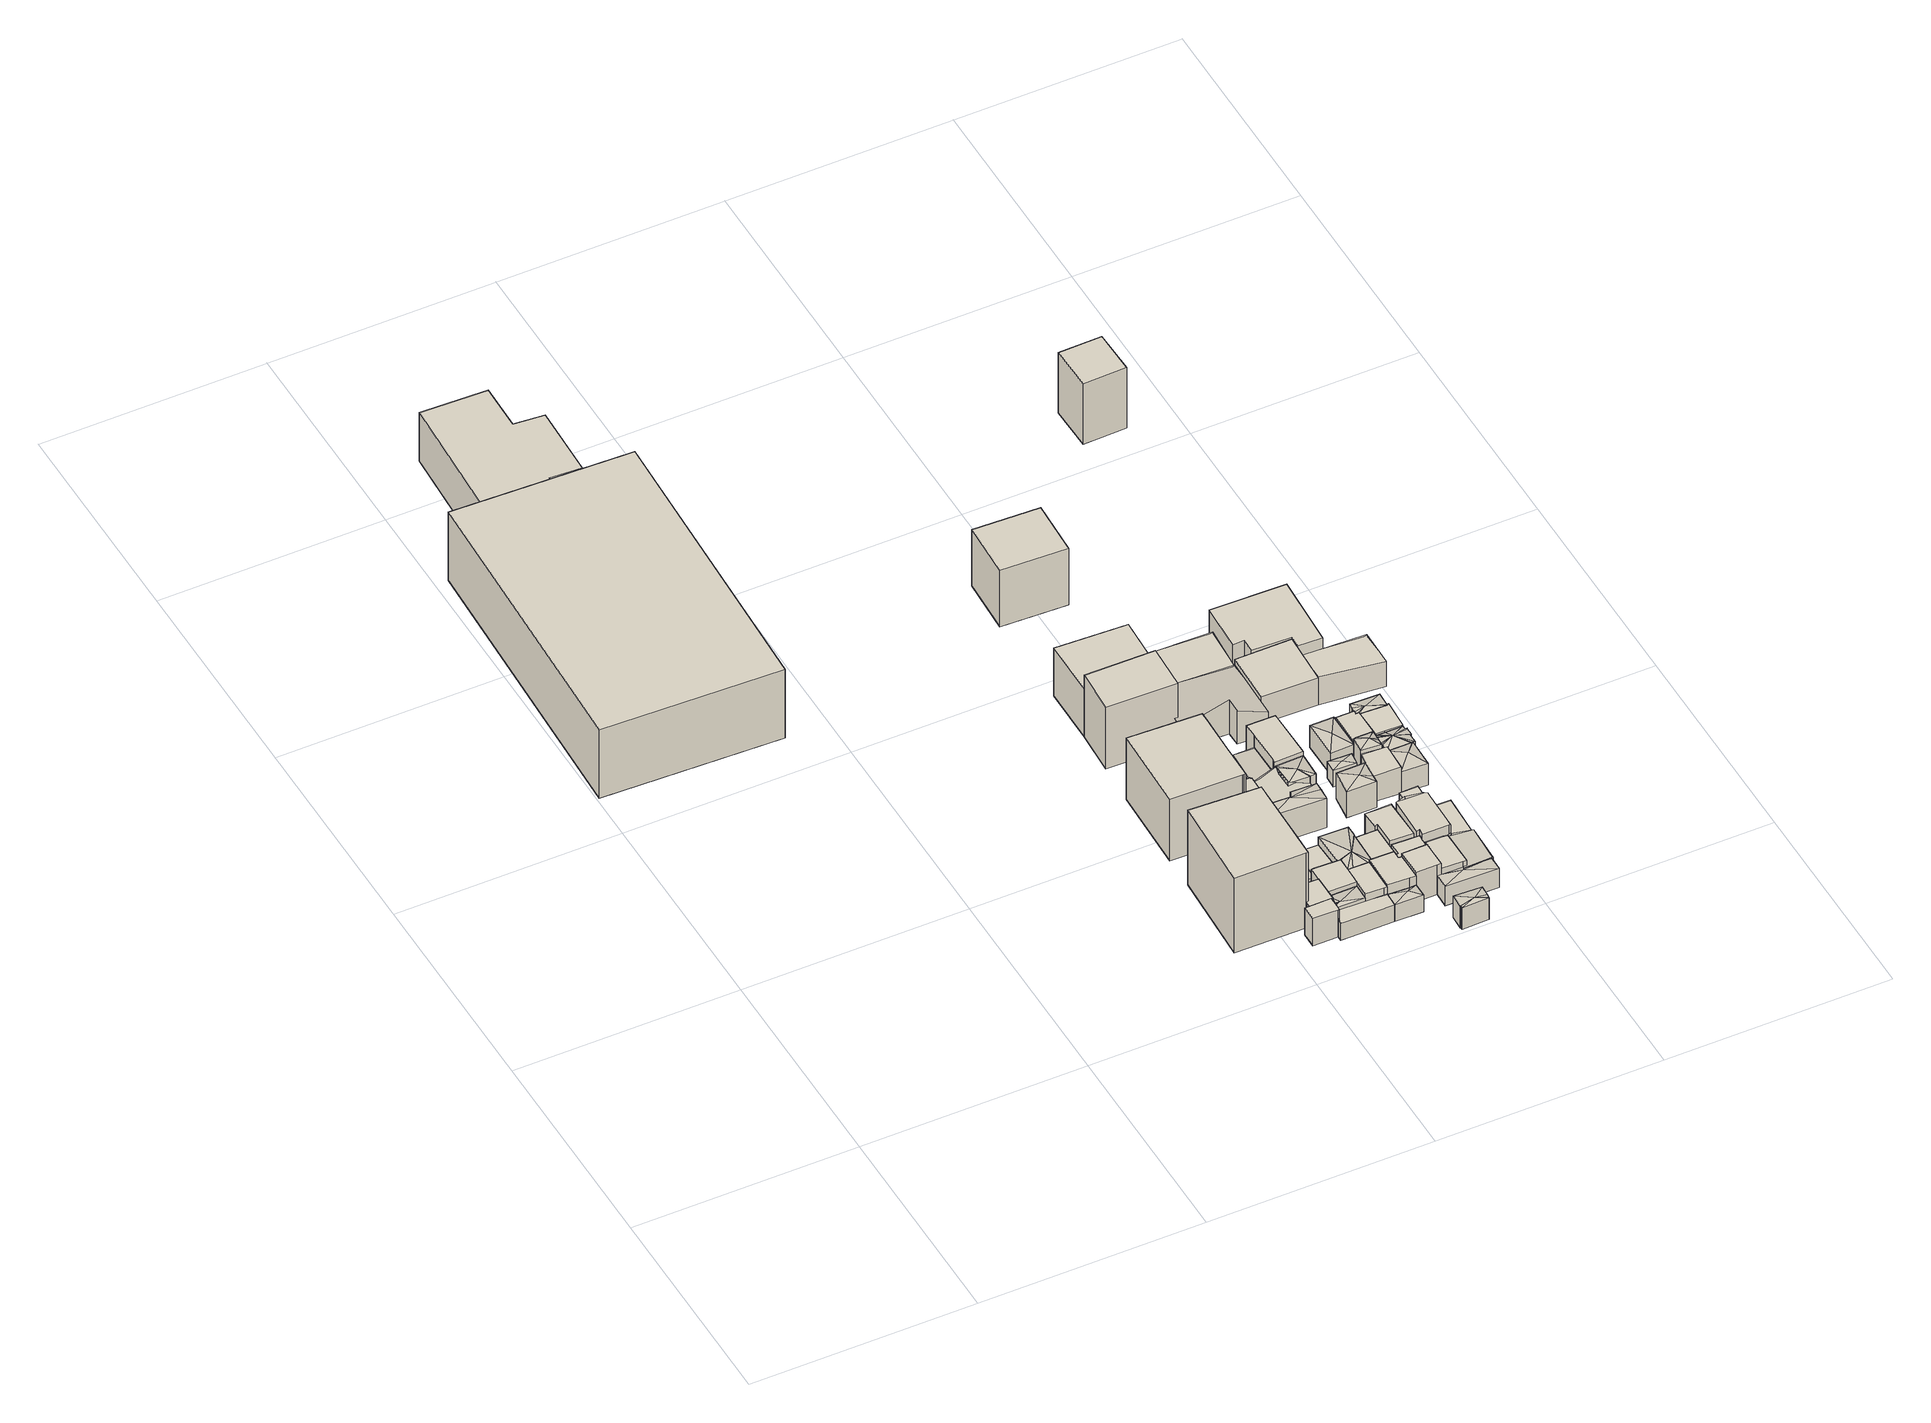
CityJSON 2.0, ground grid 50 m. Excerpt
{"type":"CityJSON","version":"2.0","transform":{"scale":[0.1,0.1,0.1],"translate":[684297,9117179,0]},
"CityObjects":{
"building1":{"type":"Building","attributes":{"Building Type":"Office Building","Roof Shape":"flat","Roof Material":"Asbestos Sheet","Roof Material Code":"4","Roof Direction":"west","Building Height":18.19,"Roof Slope":12.2,"Footprint Area":2731.95,"Solar PV Capacity Low":368.37,"Solar PV Capacity High":483.83,"Solar Annual Energy Low":531178,"Solar Annual Energy High":700049,"Suitable PV Area":2199.22},"geometry":[{"type":"MultiSurface","lod":"2.2","boundaries":[[[0,1,2,3]],[[3,2,4,5]],[[2,1,6,4]],[[1,0,7,6]],[[0,3,5,7]],[[5,4,6,7]]]}]},
"building2":{"type":"Building","attributes":{"Building Type":"Office Building","Roof Shape":"flat","Roof Material":"Asbestos Sheet","Roof Material Code":"4","Roof Direction":"west","Building Height":12.85,"Roof Slope":10.5,"Footprint Area":601.26,"Solar PV Capacity Low":81.07,"Solar PV Capacity High":106.48,"Solar Annual Energy Low":116903,"Solar Annual Energy High":154069,"Suitable PV Area":484.01},"geometry":[{"type":"MultiSurface","lod":"2.2","boundaries":[[[8,9,10,11,12,13,14,15]],[[15,14,16,17]],[[14,13,18,16]],[[13,12,19,18]],[[12,11,20,19]],[[11,10,21,20]],[[10,9,22,21]],[[9,8,23,22]],[[8,15,17,23]],[[17,16,18,19,20,21,22,23]]]}]},
"building3":{"type":"Building","attributes":{"Building Type":"Office Building","Roof Shape":"flat","Roof Material":"Asbestos Sheet","Roof Material Code":"4","Roof Direction":"west","Building Height":19.89,"Roof Slope":7.6,"Footprint Area":333.41,"Solar PV Capacity Low":44.96,"Solar PV Capacity High":59.05,"Solar Annual Energy Low":64826,"Solar Annual Energy High":85435,"Suitable PV Area":268.4},"geometry":[{"type":"MultiSurface","lod":"2.2","boundaries":[[[24,25,26,27,28,29,30,31]],[[31,30,32,33]],[[30,29,34,32]],[[29,28,35,34]],[[28,27,36,35]],[[27,26,37,36]],[[26,25,38,37]],[[25,24,39,38]],[[24,31,33,39]],[[33,32,34,35,36,37,38,39]]]}]},
"building4":{"type":"Building","attributes":{"Building Type":"Residential","Roof Shape":"gable","Roof Material":"Concrete Glazed Tile","Roof Material Code":"1","Roof Direction":"west","Building Height":7.25,"Roof Slope":25.2,"Footprint Area":19.69,"Solar PV Capacity Low":2.47,"Solar PV Capacity High":3.24,"Solar Annual Energy Low":3555,"Solar Annual Energy High":4686,"Suitable PV Area":14.72},"geometry":[{"type":"MultiSurface","lod":"2.2","boundaries":[[[40,41,42,43,44,45,46,47]],[[47,48,49]],[[47,46,50,48]],[[46,45,51,50]],[[45,44,52,51]],[[44,43,53,52]],[[43,42,54,53]],[[42,41,55,54]],[[41,40,56,55]],[[40,47,49,56]],[[49,48,50,51,52,53,54,55,56]]]}]},
"building5":{"type":"Building","attributes":{"Building Type":"Residential","Roof Shape":"gable","Roof Material":"Concrete Glazed Tile","Roof Material Code":"1","Roof Direction":"west","Building Height":6.89,"Roof Slope":28.3,"Footprint Area":29.2,"Solar PV Capacity Low":3.66,"Solar PV Capacity High":4.8,"Solar Annual Energy Low":5271,"Solar Annual Energy High":6947,"Suitable PV Area":21.82},"geometry":[{"type":"MultiSurface","lod":"2.2","boundaries":[[[24,31,30,57,58,59,60]],[[60,59,61,62]],[[59,58,63,61]],[[58,57,64,63]],[[57,30,65,64]],[[30,31,66,65]],[[31,24,67,66]],[[24,60,62,67]],[[62,61,63,64,65,66,67]]]}]},
"building6":{"type":"Building","attributes":{"Building Type":"Office Building","Roof Shape":"flat","Roof Material":"Asbestos Sheet","Roof Material Code":"4","Roof Direction":"west","Building Height":16.36,"Roof Slope":10,"Footprint Area":313.19,"Solar PV Capacity Low":42.23,"Solar PV Capacity High":55.47,"Solar Annual Energy Low":60893,"Solar Annual Energy High":80252,"Suitable PV Area":252.11},"geometry":[{"type":"MultiSurface","lod":"2.2","boundaries":[[[68,69,70,71,72,73,74,75]],[[75,74,76,77]],[[74,73,78,76]],[[73,72,79,78]],[[72,71,80,79]],[[71,70,81,80]],[[70,69,82,81]],[[69,68,83,82]],[[68,75,77,83]],[[77,76,78,79,80,81,82,83]]]}]},
"building7":{"type":"Building","attributes":{"Building Type":"Residential","Roof Shape":"flat","Roof Material":"Concrete Glazed Tile","Roof Material Code":"1","Roof Direction":"west","Building Height":4.22,"Roof Slope":13.2,"Footprint Area":53.95,"Solar PV Capacity Low":6.75,"Solar PV Capacity High":8.87,"Solar Annual Energy Low":9740,"Solar Annual Energy High":12836,"Suitable PV Area":40.33},"geometry":[{"type":"MultiSurface","lod":"2.2","boundaries":[[[26,25,84,85,86,87,88]],[[88,87,89,90]],[[87,86,91,89]],[[86,85,92,91]],[[85,84,93,92]],[[84,25,94,93]],[[25,26,95,94]],[[26,88,90,95]],[[90,89,91,92,93,94,95]]]}]},
"building8":{"type":"Building","attributes":{"Building Type":"Residential","Roof Shape":"hip","Roof Material":"Concrete Glazed Tile","Roof Material Code":"1","Roof Direction":"west","Building Height":5.37,"Roof Slope":22.2,"Footprint Area":23.96,"Solar PV Capacity Low":3,"Solar PV Capacity High":3.94,"Solar Annual Energy Low":4326,"Solar Annual Energy High":5702,"Suitable PV Area":17.91},"geometry":[{"type":"MultiSurface","lod":"2.2","boundaries":[[[43,42,41,40,96,97,59,58,98]],[[98,58,99,100]],[[58,59,101,99]],[[59,97,102,101]],[[97,96,103,102]],[[96,40,104,103]],[[40,41,105,104]],[[41,42,106,105]],[[42,43,107,106]],[[43,98,100,107]],[[100,99,108]],[[99,101,108]],[[101,102,108]],[[102,103,108]],[[103,104,108]],[[104,105,108]],[[105,106,108]],[[106,107,108]],[[107,100,108]]]}]},
"building9":{"type":"Building","attributes":{"Building Type":"Residential","Roof Shape":"gable","Roof Material":"Concrete Glazed Tile","Roof Material Code":"1","Roof Direction":"west","Building Height":4.45,"Roof Slope":34.9,"Footprint Area":40.41,"Solar PV Capacity Low":5.06,"Solar PV Capacity High":6.65,"Solar Annual Energy Low":7297,"Solar Annual Energy High":9616,"Suitable PV Area":30.21},"geometry":[{"type":"MultiSurface","lod":"2.2","boundaries":[[[46,109,110,111,96,40,47]],[[47,40,112,113]],[[40,96,114,112]],[[96,111,115,114]],[[111,110,116,115]],[[110,109,117,116]],[[109,46,118,117]],[[46,47,113,118]],[[112,114,115,116,117,118,113]]]}]},
"building10":{"type":"Building","attributes":{"Building Type":"Residential","Roof Shape":"shed","Roof Material":"Concrete Glazed Tile","Roof Material Code":"1","Roof Direction":"west","Building Height":6.52,"Roof Slope":10.2,"Footprint Area":45.88,"Solar PV Capacity Low":5.74,"Solar PV Capacity High":7.54,"Solar Annual Energy Low":8283,"Solar Annual Energy High":10916,"Suitable PV Area":34.29},"geometry":[{"type":"MultiSurface","lod":"2.2","boundaries":[[[60,59,97,119,120,121,122,85,84]],[[84,85,123,124]],[[85,122,125,123]],[[122,121,126,125]],[[121,120,127,126]],[[120,119,128,127]],[[119,97,129,128]],[[97,59,130,129]],[[59,60,131,130]],[[60,84,124,131]],[[124,123,125,126,127,128,129,130,131]]]}]},
"building11":{"type":"Building","attributes":{"Building Type":"Residential","Roof Shape":"flat","Roof Material":"Concrete Glazed Tile","Roof Material Code":"1","Roof Direction":"west","Building Height":4.23,"Roof Slope":7.8,"Footprint Area":39.31,"Solar PV Capacity Low":4.92,"Solar PV Capacity High":6.46,"Solar Annual Energy Low":7096,"Solar Annual Energy High":9353,"Suitable PV Area":29.38},"geometry":[{"type":"MultiSurface","lod":"2.2","boundaries":[[[132,86,85,122]],[[122,85,92,133]],[[85,86,91,92]],[[86,132,134,91]],[[132,122,133,134]],[[133,92,91,134]]]}]},
"building12":{"type":"Building","attributes":{"Building Type":"Office Building","Roof Shape":"flat","Roof Material":"Asbestos Sheet","Roof Material Code":"4","Roof Direction":"west","Building Height":16.36,"Roof Slope":6.3,"Footprint Area":158,"Solar PV Capacity Low":21.3,"Solar PV Capacity High":27.98,"Solar Annual Energy Low":30721,"Solar Annual Energy High":40488,"Suitable PV Area":127.19},"geometry":[{"type":"MultiSurface","lod":"2.2","boundaries":[[[135,136,137,138]],[[138,137,139,140]],[[137,136,141,139]],[[136,135,142,141]],[[135,138,140,142]],[[140,139,141,142]]]}]},
"building13":{"type":"Building","attributes":{"Building Type":"Residential","Roof Shape":"shed","Roof Material":"Concrete Glazed Tile","Roof Material Code":"1","Roof Direction":"west","Building Height":6.43,"Roof Slope":11.6,"Footprint Area":52.4,"Solar PV Capacity Low":6.56,"Solar PV Capacity High":8.62,"Solar Annual Energy Low":9461,"Solar Annual Energy High":12468,"Suitable PV Area":39.17},"geometry":[{"type":"MultiSurface","lod":"2.2","boundaries":[[[143,144,145,146,68,75,74,73,147,148,149,150,151]],[[151,150,152,153]],[[150,149,154,152]],[[149,148,155,154]],[[148,147,156,155]],[[147,73,157,156]],[[73,74,158,157]],[[74,75,159,158]],[[75,68,160,159]],[[68,146,161,160]],[[146,145,162,161]],[[145,144,163,162]],[[144,143,164,163]],[[143,151,153,164]],[[153,152,154,155,156,157,158,159,160,161,162,163,164]]]}]},
"building14":{"type":"Building","attributes":{"Building Type":"Residential","Roof Shape":"flat","Roof Material":"Concrete Glazed Tile","Roof Material Code":"1","Roof Direction":"west","Building Height":6.48,"Roof Slope":6.3,"Footprint Area":36.47,"Solar PV Capacity Low":4.57,"Solar PV Capacity High":6,"Solar Annual Energy Low":6585,"Solar Annual Energy High":8678,"Suitable PV Area":27.26},"geometry":[{"type":"MultiSurface","lod":"2.2","boundaries":[[[96,165,111,166,167,119,97]],[[97,119,128,129]],[[119,167,168,128]],[[167,166,169,168]],[[166,111,170,169]],[[111,165,171,170]],[[165,96,172,171]],[[96,97,129,172]],[[129,128,168,169,170,171,172]]]}]},
"building15":{"type":"Building","attributes":{"Building Type":"Residential","Roof Shape":"gable","Roof Material":"Concrete Glazed Tile","Roof Material Code":"1","Roof Direction":"west","Building Height":4.02,"Roof Slope":33.8,"Footprint Area":45.55,"Solar PV Capacity Low":5.7,"Solar PV Capacity High":7.49,"Solar Annual Energy Low":8224,"Solar Annual Energy High":10839,"Suitable PV Area":34.05},"geometry":[{"type":"MultiSurface","lod":"2.2","boundaries":[[[173,69,68,146,145,174,175]],[[175,174,176,177]],[[174,145,178,176]],[[145,146,179,178]],[[146,68,180,179]],[[68,69,181,180]],[[69,173,182,181]],[[173,175,177,182]],[[177,176,178,179,180,181,182]]]}]},
"building16":{"type":"Building","attributes":{"Building Type":"Office Building","Roof Shape":"flat","Roof Material":"Asbestos Sheet","Roof Material Code":"4","Roof Direction":"west","Building Height":12.81,"Roof Slope":13.7,"Footprint Area":199.3,"Solar PV Capacity Low":26.87,"Solar PV Capacity High":35.3,"Solar Annual Energy Low":38751,"Solar Annual Energy High":51070,"Suitable PV Area":160.44},"geometry":[{"type":"MultiSurface","lod":"2.2","boundaries":[[[183,184,135,138]],[[138,135,185,186]],[[135,184,187,185]],[[184,183,188,187]],[[183,138,186,188]],[[186,185,187,188]]]}]},
"building17":{"type":"Building","attributes":{"Building Type":"Residential","Roof Shape":"hip","Roof Material":"Concrete Glazed Tile","Roof Material Code":"1","Roof Direction":"west","Building Height":6.29,"Roof Slope":25.7,"Footprint Area":66.25,"Solar PV Capacity Low":8.29,"Solar PV Capacity High":10.89,"Solar Annual Energy Low":11961,"Solar Annual Energy High":15764,"Suitable PV Area":49.52},"geometry":[{"type":"MultiSurface","lod":"2.2","boundaries":[[[132,122,121,120,119,167,189,166,190,191,192,193]],[[193,192,194,195]],[[192,191,196,194]],[[191,190,197,196]],[[190,166,198,197]],[[166,189,199,198]],[[189,167,200,199]],[[167,119,201,200]],[[119,120,202,201]],[[120,121,203,202]],[[121,122,204,203]],[[122,132,205,204]],[[132,193,195,205]],[[195,194,206]],[[194,196,206]],[[196,197,206]],[[197,198,206]],[[198,199,206]],[[199,200,206]],[[200,201,206]],[[201,202,206]],[[202,203,206]],[[203,204,206]],[[204,205,206]],[[205,195,206]]]}]},
"building18":{"type":"Building","attributes":{"Building Type":"Residential","Roof Shape":"hip","Roof Material":"Concrete Glazed Tile","Roof Material Code":"1","Roof Direction":"west","Building Height":4.54,"Roof Slope":22.1,"Footprint Area":19.61,"Solar PV Capacity Low":2.45,"Solar PV Capacity High":3.22,"Solar Annual Energy Low":3540,"Solar Annual Energy High":4665,"Suitable PV Area":14.66},"geometry":[{"type":"MultiSurface","lod":"2.2","boundaries":[[[207,208,111,110,209]],[[209,110,116,210]],[[110,111,211,116]],[[111,208,212,211]],[[208,207,213,212]],[[207,209,210,213]],[[210,116,214]],[[116,211,214]],[[211,212,214]],[[212,213,214]],[[213,210,214]]]}]},
"building19":{"type":"Building","attributes":{"Building Type":"Residential","Roof Shape":"hip","Roof Material":"Concrete Glazed Tile","Roof Material Code":"1","Roof Direction":"west","Building Height":7.78,"Roof Slope":23.4,"Footprint Area":46.3,"Solar PV Capacity Low":5.8,"Solar PV Capacity High":7.61,"Solar Annual Energy Low":8360,"Solar Annual Energy High":11018,"Suitable PV Area":34.61},"geometry":[{"type":"MultiSurface","lod":"2.2","boundaries":[[[148,215,216,217,218,219,220,151,150,149]],[[149,150,221,222]],[[150,151,223,221]],[[151,220,224,223]],[[220,219,225,224]],[[219,218,226,225]],[[218,217,227,226]],[[217,216,228,227]],[[216,215,229,228]],[[215,148,230,229]],[[148,149,222,230]],[[222,221,231]],[[221,223,231]],[[223,224,231]],[[224,225,231]],[[225,226,231]],[[226,227,231]],[[227,228,231]],[[228,229,231]],[[229,230,231]],[[230,222,231]]]}]},
"building20":{"type":"Building","attributes":{"Building Type":"Residential","Roof Shape":"shed","Roof Material":"Concrete Glazed Tile","Roof Material Code":"1","Roof Direction":"west","Building Height":6.95,"Roof Slope":10.6,"Footprint Area":48.03,"Solar PV Capacity Low":6.01,"Solar PV Capacity High":7.9,"Solar Annual Energy Low":8671,"Solar Annual Energy High":11427,"Suitable PV Area":35.9},"geometry":[{"type":"MultiSurface","lod":"2.2","boundaries":[[[208,207,232,233,234,190,166,111]],[[111,166,235,236]],[[166,190,237,235]],[[190,234,238,237]],[[234,233,239,238]],[[233,232,240,239]],[[232,207,241,240]],[[207,208,242,241]],[[208,111,236,242]],[[236,235,237,238,239,240,241,242]]]}]},
"building21":{"type":"Building","attributes":{"Building Type":"Residential","Roof Shape":"gable","Roof Material":"Concrete Glazed Tile","Roof Material Code":"1","Roof Direction":"west","Building Height":4.97,"Roof Slope":29.3,"Footprint Area":63.93,"Solar PV Capacity Low":8,"Solar PV Capacity High":10.51,"Solar Annual Energy Low":11542,"Solar Annual Energy High":15211,"Suitable PV Area":47.79},"geometry":[{"type":"MultiSurface","lod":"2.2","boundaries":[[[243,143,151,220,219,218,244,245]],[[245,244,246,247]],[[244,218,248,246]],[[218,219,249,248]],[[219,220,250,249]],[[220,151,251,250]],[[151,143,252,251]],[[143,243,253,252]],[[243,245,247,253]],[[247,246,248,249,250,251,252,253]]]}]},
"building22":{"type":"Building","attributes":{"Building Type":"Residential","Roof Shape":"gable","Roof Material":"Concrete Glazed Tile","Roof Material Code":"1","Roof Direction":"west","Building Height":4.81,"Roof Slope":29.6,"Footprint Area":44.98,"Solar PV Capacity Low":5.63,"Solar PV Capacity High":7.4,"Solar Annual Energy Low":8121,"Solar Annual Energy High":10702,"Suitable PV Area":33.62},"geometry":[{"type":"MultiSurface","lod":"2.2","boundaries":[[[173,175,174,145,144,143,243,254,255,256,257,258]],[[258,257,259,260]],[[257,256,261,259]],[[256,255,262,261]],[[255,254,263,262]],[[254,243,264,263]],[[243,143,265,264]],[[143,144,266,265]],[[144,145,267,266]],[[145,174,268,267]],[[174,175,269,268]],[[175,173,270,269]],[[173,258,260,270]],[[260,259,261,262,263,264,265,266,267,268,269,270]]]}]},
"building23":{"type":"Building","attributes":{"Building Type":"Residential","Roof Shape":"flat","Roof Material":"Concrete Glazed Tile","Roof Material Code":"1","Roof Direction":"west","Building Height":5.16,"Roof Slope":6.1,"Footprint Area":46.57,"Solar PV Capacity Low":5.83,"Solar PV Capacity High":7.66,"Solar Annual Energy Low":8408,"Solar Annual Energy High":11082,"Suitable PV Area":34.81},"geometry":[{"type":"MultiSurface","lod":"2.2","boundaries":[[[271,192,191,190,234,272,273,274,275]],[[275,274,276,277]],[[274,273,278,276]],[[273,272,279,278]],[[272,234,280,279]],[[234,190,281,280]],[[190,191,282,281]],[[191,192,283,282]],[[192,271,284,283]],[[271,275,277,284]],[[277,276,278,279,280,281,282,283,284]]]}]},
"building24":{"type":"Building","attributes":{"Building Type":"Residential","Roof Shape":"flat","Roof Material":"Concrete Glazed Tile","Roof Material Code":"1","Roof Direction":"west","Building Height":7.92,"Roof Slope":6.3,"Footprint Area":33.64,"Solar PV Capacity Low":4.21,"Solar PV Capacity High":5.53,"Solar Annual Energy Low":6073,"Solar Annual Energy High":8004,"Suitable PV Area":25.15},"geometry":[{"type":"MultiSurface","lod":"2.2","boundaries":[[[207,285,286,287,288,232]],[[232,288,289,290]],[[288,287,291,289]],[[287,286,292,291]],[[286,285,293,292]],[[285,207,294,293]],[[207,232,290,294]],[[289,291,292,293,294,290]]]}]},
"building25":{"type":"Building","attributes":{"Building Type":"Residential","Roof Shape":"hip","Roof Material":"Concrete Glazed Tile","Roof Material Code":"1","Roof Direction":"west","Building Height":6.91,"Roof Slope":27.1,"Footprint Area":34.83,"Solar PV Capacity Low":4.36,"Solar PV Capacity High":5.73,"Solar Annual Energy Low":6289,"Solar Annual Energy High":8288,"Suitable PV Area":26.04},"geometry":[{"type":"MultiSurface","lod":"2.2","boundaries":[[[244,295,296,297,254,243,245]],[[245,243,298,299]],[[243,254,300,298]],[[254,297,301,300]],[[297,296,302,301]],[[296,295,303,302]],[[295,244,304,303]],[[244,245,299,304]],[[299,298,305]],[[298,300,305]],[[300,301,305]],[[301,302,305]],[[302,303,305]],[[303,304,305]],[[304,299,305]]]}]},
"building26":{"type":"Building","attributes":{"Building Type":"Residential","Roof Shape":"hip","Roof Material":"Concrete Glazed Tile","Roof Material Code":"1","Roof Direction":"west","Building Height":5.78,"Roof Slope":22.9,"Footprint Area":22.28,"Solar PV Capacity Low":2.79,"Solar PV Capacity High":3.66,"Solar Annual Energy Low":4022,"Solar Annual Energy High":5301,"Suitable PV Area":16.65},"geometry":[{"type":"MultiSurface","lod":"2.2","boundaries":[[[306,307,308,309,310,311,312,313,314]],[[314,313,315,316]],[[313,312,317,315]],[[312,311,318,317]],[[311,310,319,318]],[[310,309,320,319]],[[309,308,321,320]],[[308,307,322,321]],[[307,306,323,322]],[[306,314,316,323]],[[316,315,324]],[[315,317,324]],[[317,318,324]],[[318,319,324]],[[319,320,324]],[[320,321,324]],[[321,322,324]],[[322,323,324]],[[323,316,324]]]}]},
"building27":{"type":"Building","attributes":{"Building Type":"Residential","Roof Shape":"shed","Roof Material":"Concrete Glazed Tile","Roof Material Code":"1","Roof Direction":"west","Building Height":5.98,"Roof Slope":18.6,"Footprint Area":30.29,"Solar PV Capacity Low":3.79,"Solar PV Capacity High":4.98,"Solar Annual Energy Low":5468,"Solar Annual Energy High":7206,"Suitable PV Area":22.64},"geometry":[{"type":"MultiSurface","lod":"2.2","boundaries":[[[325,273,272,234,233,232,288,287,326,327,328,329,330]],[[330,329,331,332]],[[329,328,333,331]],[[328,327,334,333]],[[327,326,335,334]],[[326,287,336,335]],[[287,288,337,336]],[[288,232,338,337]],[[232,233,339,338]],[[233,234,340,339]],[[234,272,341,340]],[[272,273,342,341]],[[273,325,343,342]],[[325,330,332,343]],[[332,331,333,334,335,336,337,338,339,340,341,342,343]]]}]},
"building28":{"type":"Building","attributes":{"Building Type":"Office Building","Roof Shape":"flat","Roof Material":"Asbestos Sheet","Roof Material Code":"4","Roof Direction":"west","Building Height":15.04,"Roof Slope":7.8,"Footprint Area":189.08,"Solar PV Capacity Low":25.5,"Solar PV Capacity High":33.49,"Solar Annual Energy Low":36764,"Solar Annual Energy High":48451,"Suitable PV Area":152.21},"geometry":[{"type":"MultiSurface","lod":"2.2","boundaries":[[[344,345,346,347]],[[347,346,348,349]],[[346,345,350,348]],[[345,344,351,350]],[[344,347,349,351]],[[349,348,350,351]]]}]},
"building29":{"type":"Building","attributes":{"Building Type":"Residential","Roof Shape":"gable","Roof Material":"Concrete Glazed Tile","Roof Material Code":"1","Roof Direction":"west","Building Height":7.99,"Roof Slope":30.7,"Footprint Area":73.12,"Solar PV Capacity Low":9.16,"Solar PV Capacity High":12.02,"Solar Annual Energy Low":13201,"Solar Annual Energy High":17398,"Suitable PV Area":54.66},"geometry":[{"type":"MultiSurface","lod":"2.2","boundaries":[[[352,353,257,256,255,254,297]],[[297,254,354,355]],[[254,255,356,354]],[[255,256,357,356]],[[256,257,358,357]],[[257,353,359,358]],[[353,352,360,359]],[[352,297,355,360]],[[355,354,356,357,358,359,360]]]}]},
"building30":{"type":"Building","attributes":{"Building Type":"Residential","Roof Shape":"gable","Roof Material":"Concrete Aluminum Tile","Roof Material Code":"2","Roof Direction":"west","Building Height":5.74,"Roof Slope":29.1,"Footprint Area":221.6,"Solar PV Capacity Low":27.75,"Solar PV Capacity High":36.44,"Solar Annual Energy Low":40009,"Solar Annual Energy High":52728,"Suitable PV Area":165.65},"geometry":[{"type":"MultiSurface","lod":"2.2","boundaries":[[[361,138,362,363,364,365]],[[365,364,366,367]],[[364,363,368,366]],[[363,362,369,368]],[[362,138,370,369]],[[138,361,371,370]],[[361,365,367,371]],[[367,366,368,369,370,371]]]}]},
"building31":{"type":"Building","attributes":{"Building Type":"Residential","Roof Shape":"gable","Roof Material":"Concrete Glazed Tile","Roof Material Code":"1","Roof Direction":"west","Building Height":6.19,"Roof Slope":29.5,"Footprint Area":51.63,"Solar PV Capacity Low":6.46,"Solar PV Capacity High":8.49,"Solar Annual Energy Low":9321,"Solar Annual Energy High":12285,"Suitable PV Area":38.59},"geometry":[{"type":"MultiSurface","lod":"2.2","boundaries":[[[271,275,274,372,373,374]],[[374,373,375,376]],[[373,372,377,375]],[[372,274,378,377]],[[274,275,379,378]],[[275,271,380,379]],[[271,374,376,380]],[[376,375,377,378,379,380]]]}]},
"building32":{"type":"Building","attributes":{"Building Type":"Residential","Roof Shape":"shed","Roof Material":"Concrete Glazed Tile","Roof Material Code":"1","Roof Direction":"west","Building Height":6.43,"Roof Slope":11.9,"Footprint Area":43.81,"Solar PV Capacity Low":5.48,"Solar PV Capacity High":7.2,"Solar Annual Energy Low":7909,"Solar Annual Energy High":10423,"Suitable PV Area":32.75},"geometry":[{"type":"MultiSurface","lod":"2.2","boundaries":[[[381,382,383,384,328,327,326,287,286]],[[286,287,385,386]],[[287,326,387,385]],[[326,327,388,387]],[[327,328,389,388]],[[328,384,390,389]],[[384,383,391,390]],[[383,382,392,391]],[[382,381,393,392]],[[381,286,386,393]],[[386,385,387,388,389,390,391,392,393]]]}]},
"building33":{"type":"Building","attributes":{"Building Type":"Residential","Roof Shape":"hip","Roof Material":"Concrete Glazed Tile","Roof Material Code":"1","Roof Direction":"west","Building Height":5.09,"Roof Slope":28.1,"Footprint Area":38.22,"Solar PV Capacity Low":4.79,"Solar PV Capacity High":6.29,"Solar Annual Energy Low":6901,"Solar Annual Energy High":9095,"Suitable PV Area":28.57},"geometry":[{"type":"MultiSurface","lod":"2.2","boundaries":[[[394,395,381,286,285,396,397]],[[397,396,398,399]],[[396,285,400,398]],[[285,286,401,400]],[[286,381,402,401]],[[381,395,403,402]],[[395,394,404,403]],[[394,397,399,404]],[[399,398,405]],[[398,400,405]],[[400,401,405]],[[401,402,405]],[[402,403,405]],[[403,404,405]],[[404,399,405]]]}]},
"building34":{"type":"Building","attributes":{"Building Type":"Residential","Roof Shape":"gable","Roof Material":"Concrete Aluminum Tile","Roof Material Code":"2","Roof Direction":"west","Building Height":5.22,"Roof Slope":33.9,"Footprint Area":177.52,"Solar PV Capacity Low":22.23,"Solar PV Capacity High":29.19,"Solar Annual Energy Low":32051,"Solar Annual Energy High":42240,"Suitable PV Area":132.7},"geometry":[{"type":"MultiSurface","lod":"2.2","boundaries":[[[406,407,138,361]],[[361,138,408,409]],[[138,407,410,408]],[[407,406,411,410]],[[406,361,409,411]],[[409,408,410,411]]]}]},
"building35":{"type":"Building","attributes":{"Building Type":"Residential","Roof Shape":"hip","Roof Material":"Clay Tile Shingle","Roof Material Code":"3","Roof Direction":"west","Building Height":6.93,"Roof Slope":22.1,"Footprint Area":36.96,"Solar PV Capacity Low":4.63,"Solar PV Capacity High":6.08,"Solar Annual Energy Low":6673,"Solar Annual Energy High":8794,"Suitable PV Area":27.63},"geometry":[{"type":"MultiSurface","lod":"2.2","boundaries":[[[412,413,414,415,416]],[[416,415,417,418]],[[415,414,419,417]],[[414,413,420,419]],[[413,412,421,420]],[[412,416,418,421]],[[418,417,422]],[[417,419,422]],[[419,420,422]],[[420,421,422]],[[421,418,422]]]}]},
"building36":{"type":"Building","attributes":{"Building Type":"Residential","Roof Shape":"gable","Roof Material":"Concrete Glazed Tile","Roof Material Code":"1","Roof Direction":"west","Building Height":7.26,"Roof Slope":30.1,"Footprint Area":68.6,"Solar PV Capacity Low":8.59,"Solar PV Capacity High":11.28,"Solar Annual Energy Low":12385,"Solar Annual Energy High":16322,"Suitable PV Area":51.28},"geometry":[{"type":"MultiSurface","lod":"2.2","boundaries":[[[325,330,329,423,424,425,426,427,428,429]],[[429,428,430,431]],[[428,427,432,430]],[[427,426,433,432]],[[426,425,434,433]],[[425,424,435,434]],[[424,423,436,435]],[[423,329,437,436]],[[329,330,438,437]],[[330,325,439,438]],[[325,429,431,439]],[[431,430,432,433,434,435,436,437,438,439]]]}]},
"building37":{"type":"Building","attributes":{"Building Type":"Residential","Roof Shape":"hip","Roof Material":"Clay Tile Shingle","Roof Material Code":"3","Roof Direction":"west","Building Height":4.46,"Roof Slope":27.4,"Footprint Area":14.63,"Solar PV Capacity Low":1.83,"Solar PV Capacity High":2.41,"Solar Annual Energy Low":2641,"Solar Annual Energy High":3481,"Suitable PV Area":10.94},"geometry":[{"type":"MultiSurface","lod":"2.2","boundaries":[[[440,441,442,443]],[[443,442,444,445]],[[442,441,446,444]],[[441,440,447,446]],[[440,443,445,447]],[[445,444,448]],[[444,446,448]],[[446,447,448]],[[447,445,448]]]}]},
"building38":{"type":"Building","attributes":{"Building Type":"Residential","Roof Shape":"gable","Roof Material":"Concrete Glazed Tile","Roof Material Code":"1","Roof Direction":"west","Building Height":5.04,"Roof Slope":29.3,"Footprint Area":51.47,"Solar PV Capacity Low":6.44,"Solar PV Capacity High":8.46,"Solar Annual Energy Low":9293,"Solar Annual Energy High":12247,"Suitable PV Area":38.47},"geometry":[{"type":"MultiSurface","lod":"2.2","boundaries":[[[449,384,383,382,381,395,394,450,451,452,453,454]],[[454,453,455,456]],[[453,452,457,455]],[[452,451,458,457]],[[451,450,459,458]],[[450,394,460,459]],[[394,395,403,460]],[[395,381,402,403]],[[381,382,461,402]],[[382,383,462,461]],[[383,384,463,462]],[[384,449,464,463]],[[449,454,456,464]],[[456,455,457,458,459,460,403,402,461,462,463,464]]]}]},
"building39":{"type":"Building","attributes":{"Building Type":"Residential","Roof Shape":"flat","Roof Material":"Concrete Glazed Tile","Roof Material Code":"1","Roof Direction":"west","Building Height":7.07,"Roof Slope":10.4,"Footprint Area":10.68,"Solar PV Capacity Low":1.34,"Solar PV Capacity High":1.76,"Solar Annual Energy Low":1927,"Solar Annual Energy High":2540,"Suitable PV Area":7.98},"geometry":[{"type":"MultiSurface","lod":"2.2","boundaries":[[[465,428,427,466]],[[466,427,467,468]],[[427,428,469,467]],[[428,465,470,469]],[[465,466,468,470]],[[468,467,469,470]]]}]},
"building40":{"type":"Building","attributes":{"Building Type":"Residential","Roof Shape":"hip","Roof Material":"Concrete Glazed Tile","Roof Material Code":"1","Roof Direction":"west","Building Height":5.8,"Roof Slope":25.7,"Footprint Area":45.63,"Solar PV Capacity Low":5.71,"Solar PV Capacity High":7.5,"Solar Annual Energy Low":8238,"Solar Annual Energy High":10857,"Suitable PV Area":34.11},"geometry":[{"type":"MultiSurface","lod":"2.2","boundaries":[[[471,472,473,474]],[[474,473,475,476]],[[473,472,477,475]],[[472,471,478,477]],[[471,474,476,478]],[[476,475,479]],[[475,477,479]],[[477,478,479]],[[478,476,479]]]}]},
"building41":{"type":"Building","attributes":{"Building Type":"Residential","Roof Shape":"gable","Roof Material":"Asbestos Sheet","Roof Material Code":"4","Roof Direction":"west","Building Height":6.79,"Roof Slope":33,"Footprint Area":37.59,"Solar PV Capacity Low":4.71,"Solar PV Capacity High":6.18,"Solar Annual Energy Low":6787,"Solar Annual Energy High":8944,"Suitable PV Area":28.1},"geometry":[{"type":"MultiSurface","lod":"2.2","boundaries":[[[480,481,482,413,412]],[[412,413,483,484]],[[413,482,485,483]],[[482,481,486,485]],[[481,480,487,486]],[[480,412,484,487]],[[484,483,485,486,487]]]}]},
"building42":{"type":"Building","attributes":{"Building Type":"Residential","Roof Shape":"flat","Roof Material":"Concrete Glazed Tile","Roof Material Code":"1","Roof Direction":"west","Building Height":4.27,"Roof Slope":9.2,"Footprint Area":45.88,"Solar PV Capacity Low":5.74,"Solar PV Capacity High":7.54,"Solar Annual Energy Low":8283,"Solar Annual Energy High":10917,"Suitable PV Area":34.29},"geometry":[{"type":"MultiSurface","lod":"2.2","boundaries":[[[425,424,423,454,453,452,451,488,489]],[[489,488,490,491]],[[488,451,492,490]],[[451,452,493,492]],[[452,453,494,493]],[[453,454,495,494]],[[454,423,496,495]],[[423,424,497,496]],[[424,425,498,497]],[[425,489,491,498]],[[491,490,492,493,494,495,496,497,498]]]}]},
"building43":{"type":"Building","attributes":{"Building Type":"Residential","Roof Shape":"hip","Roof Material":"Concrete Glazed Tile","Roof Material Code":"1","Roof Direction":"west","Building Height":7.5,"Roof Slope":27.3,"Footprint Area":16.36,"Solar PV Capacity Low":2.05,"Solar PV Capacity High":2.69,"Solar Annual Energy Low":2953,"Solar Annual Energy High":3892,"Suitable PV Area":12.23},"geometry":[{"type":"MultiSurface","lod":"2.2","boundaries":[[[499,500,501,502,503,504,505,506]],[[506,505,507,508]],[[505,504,509,507]],[[504,503,510,509]],[[503,502,511,510]],[[502,501,512,511]],[[501,500,513,512]],[[500,499,514,513]],[[499,506,508,514]],[[508,507,515]],[[507,509,515]],[[509,510,515]],[[510,511,515]],[[511,512,515]],[[512,513,515]],[[513,514,515]],[[514,508,515]]]}]},
"building44":{"type":"Building","attributes":{"Building Type":"Residential","Roof Shape":"flat","Roof Material":"Concrete Glazed Tile","Roof Material Code":"1","Roof Direction":"west","Building Height":7.22,"Roof Slope":6.8,"Footprint Area":149.87,"Solar PV Capacity Low":18.76,"Solar PV Capacity High":24.65,"Solar Annual Energy Low":27058,"Solar Annual Energy High":35660,"Suitable PV Area":112.03},"geometry":[{"type":"MultiSurface","lod":"2.2","boundaries":[[[516,361,517,518]],[[518,517,519,520]],[[517,361,521,519]],[[361,516,522,521]],[[516,518,520,522]],[[520,519,521,522]]]}]},
"building45":{"type":"Building","attributes":{"Building Type":"Residential","Roof Shape":"flat","Roof Material":"Concrete Glazed Tile","Roof Material Code":"1","Roof Direction":"west","Building Height":6.37,"Roof Slope":12.3,"Footprint Area":37.03,"Solar PV Capacity Low":4.64,"Solar PV Capacity High":6.09,"Solar Annual Energy Low":6685,"Solar Annual Energy High":8810,"Suitable PV Area":27.68},"geometry":[{"type":"MultiSurface","lod":"2.2","boundaries":[[[523,524,525,526,527,528,473,501,500,499,529]],[[529,499,530,531]],[[499,500,532,530]],[[500,501,533,532]],[[501,473,534,533]],[[473,528,535,534]],[[528,527,536,535]],[[527,526,537,536]],[[526,525,538,537]],[[525,524,539,538]],[[524,523,540,539]],[[523,529,531,540]],[[531,530,532,533,534,535,536,537,538,539,540]]]}]},
"building46":{"type":"Building","attributes":{"Building Type":"Residential","Roof Shape":"hip","Roof Material":"Concrete Glazed Tile","Roof Material Code":"1","Roof Direction":"west","Building Height":5.67,"Roof Slope":25.4,"Footprint Area":37.53,"Solar PV Capacity Low":4.7,"Solar PV Capacity High":6.17,"Solar Annual Energy Low":6777,"Solar Annual Energy High":8931,"Suitable PV Area":28.06},"geometry":[{"type":"MultiSurface","lod":"2.2","boundaries":[[[541,542,481,480,543]],[[543,480,544,545]],[[480,481,546,544]],[[481,542,547,546]],[[542,541,548,547]],[[541,543,545,548]],[[545,544,549]],[[544,546,549]],[[546,547,549]],[[547,548,549]],[[548,545,549]]]}]},
"building47":{"type":"Building","attributes":{"Building Type":"Residential","Roof Shape":"hip","Roof Material":"Concrete Glazed Tile","Roof Material Code":"1","Roof Direction":"west","Building Height":5.63,"Roof Slope":24.2,"Footprint Area":33.29,"Solar PV Capacity Low":4.17,"Solar PV Capacity High":5.47,"Solar Annual Energy Low":6010,"Solar Annual Energy High":7920,"Suitable PV Area":24.88},"geometry":[{"type":"MultiSurface","lod":"2.2","boundaries":[[[499,506,505,550,481,542,541,551,552,553,554,555,556,557,558,559,560,524,523,529]],[[529,523,561,562]],[[523,524,563,561]],[[524,560,564,563]],[[560,559,565,564]],[[559,558,566,565]],[[558,557,567,566]],[[557,556,568,567]],[[556,555,569,568]],[[555,554,570,569]],[[554,553,571,570]],[[553,552,572,571]],[[552,551,573,572]],[[551,541,574,573]],[[541,542,575,574]],[[542,481,576,575]],[[481,550,577,576]],[[550,505,578,577]],[[505,506,579,578]],[[506,499,580,579]],[[499,529,562,580]],[[562,561,581]],[[561,563,581]],[[563,564,581]],[[564,565,581]],[[565,566,581]],[[566,567,581]],[[567,568,581]],[[568,569,581]],[[569,570,581]],[[570,571,581]],[[571,572,581]],[[572,573,581]],[[573,574,581]],[[574,575,581]],[[575,576,581]],[[576,577,581]],[[577,578,581]],[[578,579,581]],[[579,580,581]],[[580,562,581]]]}]},
"building48":{"type":"Building","attributes":{"Building Type":"Residential","Roof Shape":"shed","Roof Material":"Concrete Glazed Tile","Roof Material Code":"1","Roof Direction":"west","Building Height":5.89,"Roof Slope":10.8,"Footprint Area":41.1,"Solar PV Capacity Low":5.15,"Solar PV Capacity High":6.76,"Solar Annual Energy Low":7420,"Solar Annual Energy High":9779,"Suitable PV Area":30.72},"geometry":[{"type":"MultiSurface","lod":"2.2","boundaries":[[[560,559,558,557,582,583,584,585,525,524]],[[524,525,586,587]],[[525,585,588,586]],[[585,584,589,588]],[[584,583,590,589]],[[583,582,591,590]],[[582,557,592,591]],[[557,558,593,592]],[[558,559,594,593]],[[559,560,595,594]],[[560,524,587,595]],[[587,586,588,589,590,591,592,593,594,595]]]}]},
"building49":{"type":"Building","attributes":{"Building Type":"Residential","Roof Shape":"hip","Roof Material":"Concrete Glazed Tile","Roof Material Code":"1","Roof Direction":"west","Building Height":5.93,"Roof Slope":27.9,"Footprint Area":22.59,"Solar PV Capacity Low":2.83,"Solar PV Capacity High":3.71,"Solar Annual Energy Low":4078,"Solar Annual Energy High":5374,"Suitable PV Area":16.88},"geometry":[{"type":"MultiSurface","lod":"2.2","boundaries":[[[527,526,525,585,584,596,597,598]],[[598,597,599,600]],[[597,596,601,599]],[[596,584,589,601]],[[584,585,588,589]],[[585,525,602,588]],[[525,526,603,602]],[[526,527,604,603]],[[527,598,600,604]],[[600,599,605]],[[599,601,605]],[[601,589,605]],[[589,588,605]],[[588,602,605]],[[602,603,605]],[[603,604,605]],[[604,600,605]]]}]},
"building50":{"type":"Building","attributes":{"Building Type":"Residential","Roof Shape":"shed","Roof Material":"Clay Tile Shingle","Roof Material Code":"3","Roof Direction":"west","Building Height":7.46,"Roof Slope":12.7,"Footprint Area":241.95,"Solar PV Capacity Low":30.29,"Solar PV Capacity High":39.79,"Solar Annual Energy Low":43683,"Solar Annual Energy High":57570,"Suitable PV Area":180.86},"geometry":[{"type":"MultiSurface","lod":"2.2","boundaries":[[[606,607,608,609,516,610,611,612]],[[612,611,613,614]],[[611,610,615,613]],[[610,516,616,615]],[[516,609,617,616]],[[609,608,618,617]],[[608,607,619,618]],[[607,606,620,619]],[[606,612,614,620]],[[614,613,615,616,617,618,619,620]]]}]},
"building51":{"type":"Building","attributes":{"Building Type":"Residential","Roof Shape":"gable","Roof Material":"Concrete Glazed Tile","Roof Material Code":"1","Roof Direction":"west","Building Height":6.74,"Roof Slope":29.7,"Footprint Area":108.75,"Solar PV Capacity Low":13.62,"Solar PV Capacity High":17.88,"Solar Annual Energy Low":19634,"Solar Annual Energy High":25875,"Suitable PV Area":81.29},"geometry":[{"type":"MultiSurface","lod":"2.2","boundaries":[[[621,622,518,623]],[[623,518,624,625]],[[518,622,626,624]],[[622,621,627,626]],[[621,623,625,627]],[[625,624,626,627]]]}]},
"building52":{"type":"Building","attributes":{"Building Type":"Office Building","Roof Shape":"flat","Roof Material":"Concrete Glazed Tile","Roof Material Code":"1","Roof Direction":"west","Building Height":16.14,"Roof Slope":7.9,"Footprint Area":96.75,"Solar PV Capacity Low":13.05,"Solar PV Capacity High":17.14,"Solar Annual Energy Low":18812,"Solar Annual Energy High":24793,"Suitable PV Area":77.89},"geometry":[{"type":"MultiSurface","lod":"2.2","boundaries":[[[628,629,630,631]],[[631,630,632,633]],[[630,629,634,632]],[[629,628,635,634]],[[628,631,633,635]],[[633,632,634,635]]]}]}
},
"vertices":[
[30,1792,0],[6,1109,0],[405,1095,0],[430,1778,0],[405,1095,182],[430,1778,182],[6,1109,182],[30,1792,182],
[274,1838,0],[344,1834,0],[349,2000,0],[281,2006,0],[283,2113,0],[135,2118,0],[121,1796,0],[271,1788,0],[121,1796,129],[271,1788,129],[135,2118,129],[283,2113,129],[281,2006,129],[349,2000,129],[344,1834,129],[274,1838,129],
[1061,199,0],[1062,234,0],[1064,336,0],[1065,359,0],[908,366,0],[899,153,0],[1056,152,0],[1060,152,0],[1056,152,199],[1060,152,199],[899,153,199],[908,366,199],[1065,359,199],[1064,336,199],[1062,234,199],[1061,199,199],
[1101,125,0],[1101,128,0],[1101,130,0],[1101,135,0],[1044,136,0],[1044,101,0],[1099,100,0],[1101,100,0],[1101,100,73],[1101,100,72],[1099,100,73],[1044,101,73],[1044,136,72],[1101,135,73],[1101,130,75],[1101,128,76],[1101,125,77],
[1056,138,0],[1107,138,0],[1107,161,0],[1107,199,0],[1107,161,69],[1107,199,69],[1107,138,69],[1056,138,69],[1056,152,69],[1060,152,71],[1061,199,71],
[1073,521,0],[1075,606,0],[1075,629,0],[913,636,0],[908,442,0],[1065,439,0],[1069,439,0],[1072,439,0],[1069,439,164],[1072,439,164],[1065,439,164],[908,442,164],[913,636,164],[1075,629,164],[1075,606,164],[1073,521,164],
[1108,233,0],[1115,233,0],[1116,312,0],[1116,319,0],[1117,335,0],[1116,319,42],[1117,335,42],[1116,312,42],[1115,233,42],[1108,233,42],[1062,234,42],[1064,336,42],
[1170,124,0],[1171,161,0],[1100,138,0],[1107,138,54],[1100,138,54],[1107,161,54],[1171,161,54],[1170,124,54],[1101,125,54],[1101,128,54],[1101,130,54],[1101,135,54],[1121,135,57],
[1099,90,0],[1216,89,0],[1217,121,0],[1101,125,45],[1101,100,52],[1170,124,45],[1217,121,47],[1216,89,45],[1099,90,45],[1099,100,52],
[1172,201,0],[1172,232,0],[1168,232,0],[1166,232,0],[1115,233,66],[1108,233,66],[1166,232,65],[1168,232,65],[1172,232,65],[1172,201,65],[1171,161,65],[1107,161,66],[1107,199,66],
[1164,311,0],[1166,232,42],[1164,311,42],
[922,831,0],[917,731,0],[1073,727,0],[1077,830,0],[1073,727,164],[1077,830,164],[917,731,164],[922,831,164],
[1126,517,0],[1123,517,0],[1123,520,0],[1121,520,0],[1065,424,0],[1110,423,0],[1116,423,0],[1120,423,0],[1124,423,0],[1120,423,64],[1124,423,64],[1116,423,65],[1110,423,65],[1065,424,66],[1065,439,66],[1069,439,66],[1072,439,65],[1073,521,65],[1121,520,64],[1123,520,64],[1123,517,64],[1126,517,64],
[1210,121,0],[1218,200,0],[1184,201,0],[1184,201,65],[1218,200,65],[1217,121,65],[1210,121,65],[1170,124,65],
[1123,605,0],[1127,520,0],[1129,605,0],[1127,520,41],[1129,605,40],[1123,520,44],[1121,520,45],[1073,521,40],[1075,606,41],[1123,605,44],
[1082,954,0],[923,961,0],[922,831,128],[1077,830,128],[923,961,128],[1082,954,128],
[1219,200,0],[1226,200,0],[1228,282,0],[1229,287,0],[1229,309,0],[1229,287,63],[1229,309,63],[1228,282,63],[1226,200,63],[1218,200,63],[1219,200,63],[1184,201,63],[1172,201,63],[1172,232,63],[1168,232,63],[1166,232,63],[1164,311,63],[1200,238,69],
[1279,119,0],[1265,119,0],[1279,88,0],[1279,88,45],[1217,121,45],[1265,119,45],[1279,119,45],[1256,109,48],
[1107,390,0],[1222,386,0],[1223,413,0],[1224,433,0],[1167,435,0],[1167,422,0],[1120,423,78],[1116,423,78],[1124,423,78],[1167,422,78],[1167,435,78],[1224,433,78],[1223,413,78],[1222,386,78],[1107,390,78],[1110,423,78],[1158,417,82],
[1279,180,0],[1272,181,0],[1272,200,0],[1218,200,71],[1217,121,71],[1226,200,71],[1272,200,70],[1272,181,70],[1279,180,70],[1279,119,70],[1265,119,70],
[1178,517,0],[1226,465,0],[1179,467,0],[1226,465,50],[1179,467,72],[1224,433,51],[1167,435,70],[1167,422,70],[1124,423,50],[1126,517,51],[1178,517,73],
[1177,521,0],[1178,528,0],[1178,607,0],[1177,607,0],[1123,607,0],[1177,607,49],[1123,607,48],[1178,607,48],[1178,528,48],[1177,521,48],[1178,517,48],[1126,517,50],[1123,517,48],[1123,520,48],[1127,520,50],[1129,605,51],[1123,605,48],
[1276,287,0],[1281,200,0],[1281,228,0],[1281,235,0],[1281,287,0],[1281,235,52],[1281,287,52],[1281,228,52],[1281,200,52],[1272,200,52],[1226,200,52],[1228,282,52],[1229,287,52],[1276,287,52],
[1325,119,0],[1334,119,0],[1334,180,0],[1332,180,0],[1332,180,79],[1279,180,79],[1334,180,79],[1334,119,79],[1325,119,79],[1279,119,79],
[1227,465,0],[1239,465,0],[1241,523,0],[1178,517,69],[1179,467,69],[1177,521,69],[1241,523,69],[1239,465,69],[1227,465,69],[1226,465,69],[1210,489,75],
[1382,10,0],[1382,12,0],[1383,20,0],[1384,44,0],[1322,47,0],[1321,14,0],[1322,14,0],[1322,9,0],[1381,10,0],[1322,9,58],[1381,10,58],[1322,14,58],[1321,14,58],[1322,47,58],[1384,44,58],[1383,20,58],[1382,12,58],[1382,10,58],[1356,20,61],
[1336,227,0],[1336,180,0],[1341,180,0],[1341,200,0],[1341,213,0],[1342,227,0],[1341,213,60],[1342,227,60],[1341,200,60],[1341,180,60],[1336,180,60],[1334,180,60],[1332,180,60],[1279,180,61],[1272,181,61],[1272,200,61],[1281,200,61],[1281,228,61],[1336,227,60],
[1072,1305,0],[925,1311,0],[920,1183,0],[1067,1177,0],[920,1183,150],[1067,1177,150],[925,1311,150],[1072,1305,150],
[1240,638,0],[1177,639,0],[1177,521,80],[1241,523,80],[1178,528,80],[1178,607,80],[1177,607,80],[1177,639,80],[1240,638,81],
[1247,824,0],[1073,713,0],[1176,709,0],[1176,676,0],[1242,673,0],[1176,676,89],[1242,673,60],[1176,709,90],[1073,713,57],[1077,830,59],[1247,824,57],
[1334,235,0],[1333,329,0],[1275,328,0],[1333,329,62],[1275,328,62],[1334,235,62],[1281,235,65],[1281,287,65],[1276,287,62],
[1381,118,0],[1389,118,0],[1389,199,0],[1380,200,0],[1334,180,66],[1334,119,66],[1336,180,65],[1341,180,65],[1341,200,65],[1380,200,65],[1389,199,64],[1389,118,64],[1381,118,65],
[1441,114,0],[1381,114,0],[1324,84,0],[1441,82,0],[1324,84,51],[1441,82,51],[1325,119,51],[1334,119,51],[1381,118,51],[1381,114,51],[1441,114,51],[1375,107,54],
[1252,927,0],[1081,935,0],[1077,830,56],[1247,824,52],[1081,935,52],[1252,927,57],
[1335,409,0],[1339,450,0],[1275,450,0],[1269,393,0],[1334,392,0],[1269,393,69],[1334,392,69],[1275,450,69],[1339,450,69],[1335,409,69],[1310,419,74],
[1399,212,0],[1403,212,0],[1405,305,0],[1405,315,0],[1397,315,0],[1356,316,0],[1338,317,0],[1356,316,83],[1338,317,74],[1397,315,77],[1405,315,73],[1405,305,73],[1403,212,74],[1399,212,76],[1341,213,75],[1342,227,76],[1336,227,73],
[1339,508,0],[1287,510,0],[1286,482,0],[1336,480,0],[1286,482,45],[1336,480,45],[1287,510,45],[1339,508,45],[1312,495,47],
[1380,205,0],[1445,114,0],[1447,202,0],[1444,202,0],[1399,204,0],[1399,205,0],[1399,204,60],[1399,205,60],[1444,202,52],[1447,202,50],[1445,114,51],[1441,114,53],[1389,118,55],[1389,199,55],[1380,200,50],[1380,205,50],
[1357,342,0],[1398,342,0],[1397,315,71],[1398,342,71],[1356,316,71],[1357,342,71],
[1297,603,0],[1297,515,0],[1349,516,0],[1349,603,0],[1349,516,58],[1349,603,58],[1297,515,58],[1297,603,58],[1323,559,63],
[1395,406,0],[1398,471,0],[1342,473,0],[1339,450,70],[1335,409,68],[1342,473,72],[1398,471,68],[1395,406,70],
[1447,211,0],[1450,304,0],[1447,211,43],[1450,304,43],[1447,202,43],[1444,202,43],[1399,204,43],[1399,205,43],[1399,212,43],[1403,212,43],[1405,305,43],
[1390,516,0],[1389,516,0],[1352,516,0],[1347,515,0],[1344,479,0],[1388,476,0],[1389,490,0],[1389,494,0],[1389,490,75],[1389,494,75],[1388,476,75],[1344,479,75],[1347,515,75],[1352,516,75],[1389,516,75],[1390,516,75],[1373,500,79],
[1372,824,0],[1244,705,0],[1367,702,0],[1244,705,72],[1367,702,72],[1247,824,72],[1372,824,72],
[1396,518,0],[1396,521,0],[1396,587,0],[1389,587,0],[1390,595,0],[1349,595,0],[1396,516,0],[1390,516,64],[1396,516,64],[1389,516,64],[1352,516,64],[1349,516,64],[1349,595,64],[1390,595,64],[1389,587,64],[1396,587,64],[1396,521,64],[1396,518,64],
[1454,471,0],[1451,471,0],[1452,403,0],[1395,406,57],[1452,403,57],[1398,471,57],[1451,471,57],[1454,471,57],[1430,444,62],
[1398,490,0],[1459,471,0],[1459,494,0],[1462,494,0],[1462,510,0],[1463,512,0],[1458,512,0],[1458,521,0],[1455,521,0],[1418,521,0],[1399,521,0],[1396,518,56],[1396,516,56],[1396,521,56],[1399,521,56],[1418,521,56],[1455,521,56],[1458,521,56],[1458,512,56],[1463,512,56],[1462,510,56],[1462,494,56],[1459,494,56],[1459,471,56],[1454,471,56],[1451,471,56],[1398,471,56],[1398,490,56],[1389,490,56],[1389,494,56],[1390,516,56],[1426,502,61],
[1461,584,0],[1461,587,0],[1457,587,0],[1457,585,0],[1396,587,60],[1396,521,60],[1457,585,59],[1457,587,59],[1461,587,59],[1461,584,59],[1458,521,59],[1455,521,59],[1418,521,60],[1399,521,60],
[1458,619,0],[1393,621,0],[1392,609,0],[1393,621,59],[1392,609,59],[1458,619,59],[1396,587,59],[1389,587,59],[1390,595,59],[1416,599,63],
[1265,965,0],[1259,856,0],[1285,857,0],[1284,825,0],[1371,798,0],[1425,796,0],[1433,964,0],[1425,796,75],[1433,964,75],[1371,798,76],[1372,824,76],[1284,825,78],[1285,857,78],[1259,856,78],[1265,965,78],
[1507,769,0],[1370,778,0],[1508,688,0],[1367,702,75],[1508,688,67],[1370,778,67],[1507,769,72],
[1397,1570,0],[1395,1671,0],[1299,1669,0],[1301,1568,0],[1299,1669,161],[1301,1568,161],[1395,1671,161],[1397,1570,161]
]}
